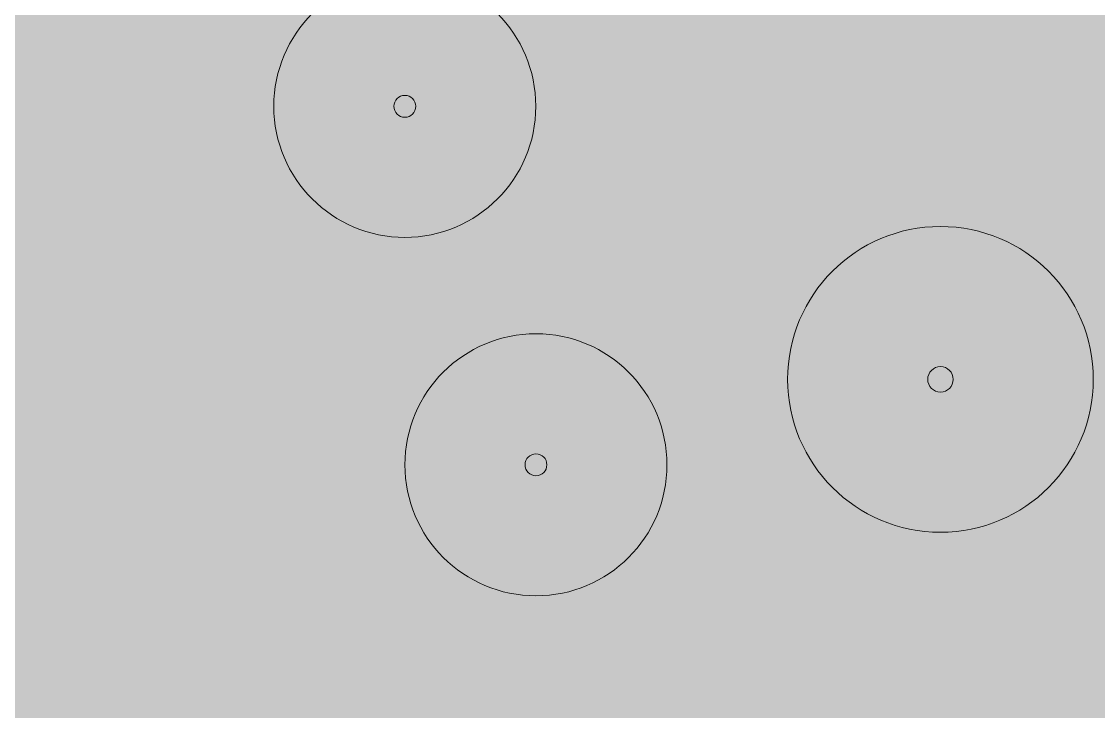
# Model space of a CAD drawing. Header units: metres. Extents: x -3 to 687, y -1 to 1371.
# Drawn here: x 373.86 to 398.52, y 216.1 to 231.89 of the extents above; entities that cross this region are included whole.
import ezdxf

# ---------------------------------------------------------------- set-up
doc = ezdxf.new("R2010")
doc.units = ezdxf.units.M
doc.header["$MEASUREMENT"] = 0
doc.layers.add('TPX_VEGETATION_GREEN_SPACES_HATCH', color=7, linetype='CONTINUOUS', lineweight=0, true_color=0x58ba48)
doc.layers.add('TPX_VEGETATION_TREES_INDIVIDUAL', color=7, linetype='CONTINUOUS', lineweight=0, true_color=0x136734)

# ---------------------------------------------------------------- blocks, each defined once
blk = doc.blocks.new('TREETR003_CR035')
at = {"layer": 'TPX_VEGETATION_TREES_INDIVIDUAL'}
for radius in [3.5, 0.292]:
    blk.add_circle((0, 0, 0.036), radius, dxfattribs=at)
blk = doc.blocks.new('TREETR003_CR030')
at = {"layer": 'TPX_VEGETATION_TREES_INDIVIDUAL'}
for radius in [3, 0.25]:
    blk.add_circle((0, 0, 0.036), radius, dxfattribs=at)

msp = doc.modelspace()

# ---------------------------------------------------------------- hatches: boundary and pattern name
at = {"layer": 'TPX_VEGETATION_GREEN_SPACES_HATCH'}
msp.add_hatch(color=256, dxfattribs=at).paths.add_polyline_path([(361.531, 230.256), (360.412, 224.425), (361.06, 219.165), (363.615, 215.029), (373.241, 210.613), (387.294, 204.537), (406.359, 192.992), (427.517, 178.169), (444.716, 164.736), (451.923, 163.603), (518.235, 252.026), (516.044, 261.114), (498.919, 275.189), (492.496, 283.264), (487.623, 293.176), (481.743, 304.926), (479.212, 314.527), (478.228, 323.725), (477.763, 336.1), (478.78, 347.274), (480.992, 356.33), (485.373, 367.882), (489.734, 379.412), (489.378, 383.206), (432.931, 424.726), (428.926, 423.335), (425.814, 415.34), (361.531, 230.256)])

# ---------------------------------------------------------------- block references
at = {"layer": 'TPX_VEGETATION_TREES_INDIVIDUAL'}
for name, p in [('TREETR003_CR030', (382.639, 229.952, 0.036)), ('TREETR003_CR035', (394.904, 223.701, 0.036)), ('TREETR003_CR030', (385.642, 221.746, 0.036))]:
    msp.add_blockref(name, p, dxfattribs=at)

doc.saveas('drawing.dxf')
